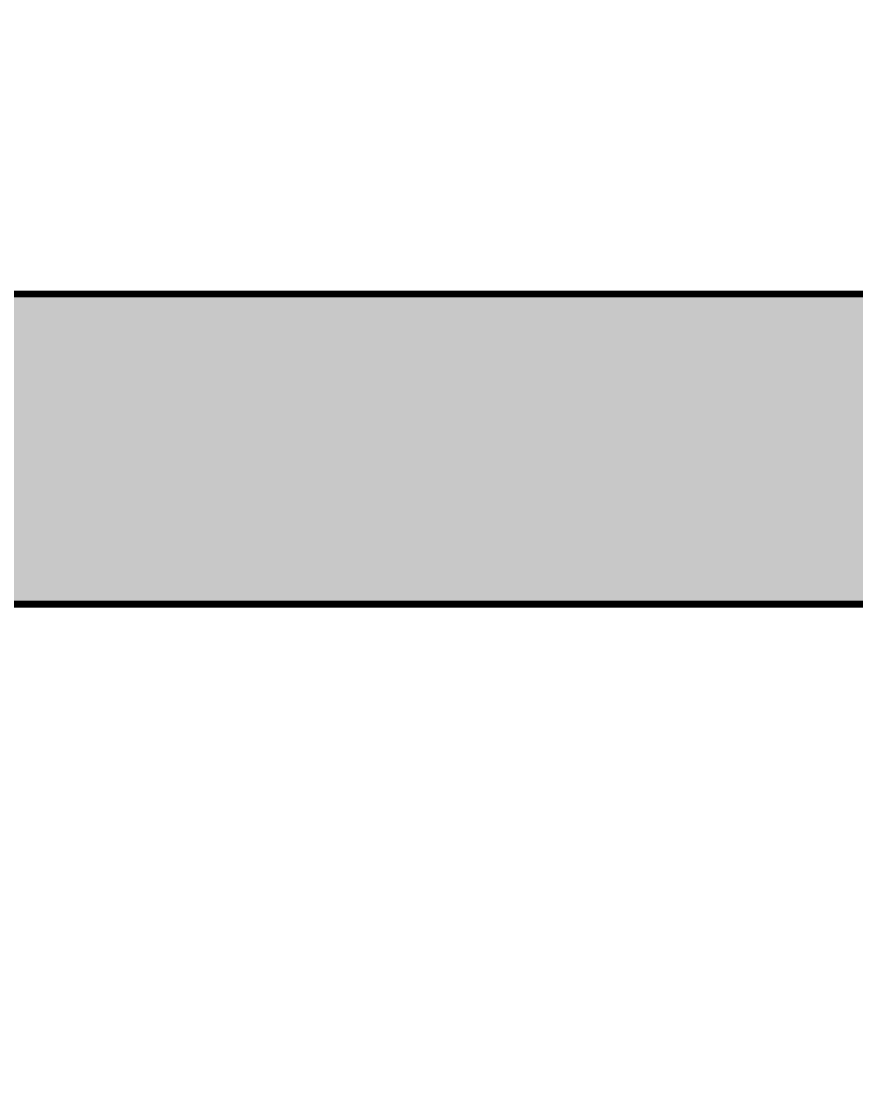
# Model space of a CAD drawing. Header units: millimetres. Extents: x -116965 to 323937, y 291661 to 566926.
# Drawn here: x -44409.3 to -44140.4, y 318482.8 to 318826.2 of the extents above; entities that cross this region are included whole.
import ezdxf

# ---------------------------------------------------------------- set-up
doc = ezdxf.new("R2010")
doc.units = ezdxf.units.MM
doc.header["$PDMODE"] = 35
doc.layers.get('0').update_dxf_attribs({"lineweight": 18})
doc.layers.add('AM_5', color=3, linetype='Continuous', lineweight=25)
doc.layers.add('C00-00-00', color=7, linetype='Continuous')
doc.layers.add('C34-3A-40', color=7, linetype='Continuous', true_color=0x343a40)
doc.layers.add('C62-64-69', color=7, linetype='Continuous', true_color=0x626469)
doc.styles.add('{18b73a54-fa43-428c-adcb-c1c7bbdf2c84}', font='Simplex.shx')
doc.dimstyles.new('kich thuoc$0', dxfattribs={"dimscale": 2, "dimtxt": 20, "dimasz": 16, "dimexe": 15, "dimexo": 10, "dimgap": 5, "dimtad": 1, "dimdec": 0, "dimzin": 0, "dimdsep": 46, "dimtxsty": '{18b73a54-fa43-428c-adcb-c1c7bbdf2c84}', "dimblk": 'OPEN30', "dimcen": 0.09, "dimclrd": 3, "dimclre": 3, "dimclrt": 3, "dimadec": 0, "dimazin": 0, "dimtfac": 1, "dimtdec": 0, "dimtofl": 0, "dimtmove": 0, "dimatfit": 3, "dimldrblk": 'OPEN30', "dimfxl": 1, "dimtolj": 1, "dimtzin": 0, "dimarcsym": 0})

# ---------------------------------------------------------------- blocks, each defined once
blk = doc.blocks.new('_Open30')
at = {"color": 0, "linetype": 'ByBlock', "lineweight": -2}
for p, q in [((-1, 0.268), (0, 0)), ((0, 0), (-1, -0.268)), ((0, 0), (-1, 0))]:
    blk.add_line(p, q, dxfattribs=at)
blk = doc.blocks.new('*D1863')
at = {"layer": 'AM_5', "color": 3, "lineweight": -2, "transparency": 16777216}
for p, q in [((-44532.26, 318758.39), (-44532.26, 319143.32)), ((-44132.26, 318758.39), (-44132.26, 319143.32)), ((-44502.26, 319113.32), (-44162.26, 319113.32))]:
    blk.add_line(p, q, dxfattribs=at)
at = {"layer": 'Defpoints', "color": 0, "lineweight": -3, "transparency": 16777216}
for p in [(-44132.26, 319113.32), (-44532.26, 318738.39), (-44132.26, 318738.39)]:
    blk.add_point(p, dxfattribs=at)
at = {"layer": 'AM_5', "color": 3, "lineweight": -2, "transparency": 16777216, "xscale": 30, "yscale": 30, "zscale": 30, "rotation": 180}
blk.add_blockref('_Open30', (-44532.26, 319113.32), dxfattribs=at)
at = {"layer": 'AM_5', "color": 3, "lineweight": -2, "transparency": 16777216, "xscale": 30, "yscale": 30, "zscale": 30}
blk.add_blockref('_Open30', (-44132.26, 319113.32), dxfattribs=at)
at = {"layer": 'AM_5', "color": 3, "transparency": 16777216, "insert": (-44332.26, 319143.32), "char_height": 40, "attachment_point": 5, "style": '{18b73a54-fa43-428c-adcb-c1c7bbdf2c84}'}
blk.add_mtext('\\A1;400', dxfattribs=at)

msp = doc.modelspace()

# ---------------------------------------------------------------- hatches: boundary and pattern name
at = {"layer": 'C34-3A-40'}
h = msp.add_hatch(color=256, dxfattribs=at)
h.dxf.hatch_style = 2
h.paths.add_polyline_path([(-44532.386032, 318738.443002), (-44132.441867, 318738.443002), (-44132.441867, 318638.456958), (-44532.386032, 318638.456958)])
at = {"layer": 'C62-64-69'}
h = msp.add_hatch(color=256, dxfattribs=at)
h.dxf.hatch_style = 2
h.paths.add_polyline_path([(-44436.399432, 318729.444258), (-44404.403902, 318729.444258), (-44404.403902, 318722.445233), (-44436.399432, 318722.445233)])
h = msp.add_hatch(color=256, dxfattribs=at)
h.dxf.hatch_style = 2
h.paths.add_polyline_path([(-44404.403902, 318729.444258), (-44372.408367, 318729.444258), (-44372.408367, 318722.445233), (-44404.403902, 318722.445233)])
h = msp.add_hatch(color=256, dxfattribs=at)
h.dxf.hatch_style = 2
h.paths.add_polyline_path([(-44404.403902, 318729.444258), (-44372.408367, 318729.444258), (-44372.408367, 318722.445233), (-44404.403902, 318722.445233)])
h = msp.add_hatch(color=256, dxfattribs=at)
h.dxf.hatch_style = 2
h.paths.add_polyline_path([(-44372.408367, 318729.444258), (-44340.412832, 318729.444258), (-44340.412832, 318722.445233), (-44372.408367, 318722.445233)])
h = msp.add_hatch(color=256, dxfattribs=at)
h.dxf.hatch_style = 2
h.paths.add_polyline_path([(-44372.408367, 318729.444258), (-44340.412832, 318729.444258), (-44340.412832, 318722.445233), (-44372.408367, 318722.445233)])
h = msp.add_hatch(color=256, dxfattribs=at)
h.dxf.hatch_style = 2
h.paths.add_polyline_path([(-44340.412832, 318729.444258), (-44308.417302, 318729.444258), (-44308.417302, 318722.445233), (-44340.412832, 318722.445233)])
h = msp.add_hatch(color=256, dxfattribs=at)
h.dxf.hatch_style = 2
h.paths.add_polyline_path([(-44308.417302, 318729.444258), (-44276.421767, 318729.444258), (-44276.421767, 318722.445233), (-44308.417302, 318722.445233)])
h = msp.add_hatch(color=256, dxfattribs=at)
h.dxf.hatch_style = 2
h.paths.add_polyline_path([(-44308.417302, 318729.444258), (-44276.421767, 318729.444258), (-44276.421767, 318722.445233), (-44308.417302, 318722.445233)])
h = msp.add_hatch(color=256, dxfattribs=at)
h.dxf.hatch_style = 2
h.paths.add_polyline_path([(-44276.421767, 318729.444258), (-44244.426232, 318729.444258), (-44244.426232, 318722.445233), (-44276.421767, 318722.445233)])
h = msp.add_hatch(color=256, dxfattribs=at)
h.dxf.hatch_style = 2
h.paths.add_polyline_path([(-44276.421767, 318729.444258), (-44244.426232, 318729.444258), (-44244.426232, 318722.445233), (-44276.421767, 318722.445233)])
h = msp.add_hatch(color=256, dxfattribs=at)
h.dxf.hatch_style = 2
h.paths.add_polyline_path([(-44244.426232, 318729.444258), (-44212.430702, 318729.444258), (-44212.430702, 318722.445233), (-44244.426232, 318722.445233)])
h = msp.add_hatch(color=256, dxfattribs=at)
h.dxf.hatch_style = 2
h.paths.add_polyline_path([(-44244.426232, 318729.444258), (-44212.430702, 318729.444258), (-44212.430702, 318722.445233), (-44244.426232, 318722.445233)])
h = msp.add_hatch(color=256, dxfattribs=at)
h.dxf.hatch_style = 2
h.paths.add_polyline_path([(-44212.430702, 318729.444258), (-44180.435167, 318729.444258), (-44180.435167, 318722.445233), (-44212.430702, 318722.445233)])
h = msp.add_hatch(color=256, dxfattribs=at)
h.dxf.hatch_style = 2
h.paths.add_polyline_path([(-44212.430702, 318729.444258), (-44180.435167, 318729.444258), (-44180.435167, 318722.445233), (-44212.430702, 318722.445233)])
h = msp.add_hatch(color=256, dxfattribs=at)
h.dxf.hatch_style = 2
h.paths.add_polyline_path([(-44180.435167, 318729.444258), (-44148.439632, 318729.444258), (-44148.439632, 318722.445233), (-44180.435167, 318722.445233)])
h = msp.add_hatch(color=256, dxfattribs=at)
h.dxf.hatch_style = 2
h.paths.add_polyline_path([(-44436.399432, 318722.445233), (-44404.403902, 318722.445233), (-44404.403902, 318720.445514), (-44436.399432, 318720.445514)])
h = msp.add_hatch(color=256, dxfattribs=at)
h.dxf.hatch_style = 2
h.paths.add_polyline_path([(-44404.403902, 318722.445233), (-44372.408367, 318722.445233), (-44372.408367, 318720.445514), (-44404.403902, 318720.445514)])
h = msp.add_hatch(color=256, dxfattribs=at)
h.dxf.hatch_style = 2
h.paths.add_polyline_path([(-44404.403902, 318722.445233), (-44372.408367, 318722.445233), (-44372.408367, 318720.445514), (-44404.403902, 318720.445514)])
h = msp.add_hatch(color=256, dxfattribs=at)
h.dxf.hatch_style = 2
h.paths.add_polyline_path([(-44372.408367, 318722.445233), (-44340.412832, 318722.445233), (-44340.412832, 318720.445514), (-44372.408367, 318720.445514)])
h = msp.add_hatch(color=256, dxfattribs=at)
h.dxf.hatch_style = 2
h.paths.add_polyline_path([(-44372.408367, 318722.445233), (-44340.412832, 318722.445233), (-44340.412832, 318720.445514), (-44372.408367, 318720.445514)])
h = msp.add_hatch(color=256, dxfattribs=at)
h.dxf.hatch_style = 2
h.paths.add_polyline_path([(-44340.412832, 318722.445233), (-44308.417302, 318722.445233), (-44308.417302, 318720.445514), (-44340.412832, 318720.445514)])
h = msp.add_hatch(color=256, dxfattribs=at)
h.dxf.hatch_style = 2
h.paths.add_polyline_path([(-44308.417302, 318722.445233), (-44276.421767, 318722.445233), (-44276.421767, 318720.445514), (-44308.417302, 318720.445514)])
h = msp.add_hatch(color=256, dxfattribs=at)
h.dxf.hatch_style = 2
h.paths.add_polyline_path([(-44308.417302, 318722.445233), (-44276.421767, 318722.445233), (-44276.421767, 318720.445514), (-44308.417302, 318720.445514)])
h = msp.add_hatch(color=256, dxfattribs=at)
h.dxf.hatch_style = 2
h.paths.add_polyline_path([(-44276.421767, 318722.445233), (-44244.426232, 318722.445233), (-44244.426232, 318720.445514), (-44276.421767, 318720.445514)])
h = msp.add_hatch(color=256, dxfattribs=at)
h.dxf.hatch_style = 2
h.paths.add_polyline_path([(-44276.421767, 318722.445233), (-44244.426232, 318722.445233), (-44244.426232, 318720.445514), (-44276.421767, 318720.445514)])
h = msp.add_hatch(color=256, dxfattribs=at)
h.dxf.hatch_style = 2
h.paths.add_polyline_path([(-44244.426232, 318722.445233), (-44212.430702, 318722.445233), (-44212.430702, 318720.445514), (-44244.426232, 318720.445514)])
h = msp.add_hatch(color=256, dxfattribs=at)
h.dxf.hatch_style = 2
h.paths.add_polyline_path([(-44244.426232, 318722.445233), (-44212.430702, 318722.445233), (-44212.430702, 318720.445514), (-44244.426232, 318720.445514)])
h = msp.add_hatch(color=256, dxfattribs=at)
h.dxf.hatch_style = 2
h.paths.add_polyline_path([(-44212.430702, 318722.445233), (-44180.435167, 318722.445233), (-44180.435167, 318720.445514), (-44212.430702, 318720.445514)])
h = msp.add_hatch(color=256, dxfattribs=at)
h.dxf.hatch_style = 2
h.paths.add_polyline_path([(-44212.430702, 318722.445233), (-44180.435167, 318722.445233), (-44180.435167, 318720.445514), (-44212.430702, 318720.445514)])
h = msp.add_hatch(color=256, dxfattribs=at)
h.dxf.hatch_style = 2
h.paths.add_polyline_path([(-44180.435167, 318722.445233), (-44148.439632, 318722.445233), (-44148.439632, 318720.445514), (-44180.435167, 318720.445514)])
h = msp.add_hatch(color=256, dxfattribs=at)
h.dxf.hatch_style = 2
h.paths.add_polyline_path([(-44436.399432, 318720.445514), (-44404.403902, 318720.445514), (-44404.403902, 318713.446489), (-44436.399432, 318713.446489)])
h = msp.add_hatch(color=256, dxfattribs=at)
h.dxf.hatch_style = 2
h.paths.add_polyline_path([(-44404.403902, 318720.445514), (-44372.408367, 318720.445514), (-44372.408367, 318713.446489), (-44404.403902, 318713.446489)])
h = msp.add_hatch(color=256, dxfattribs=at)
h.dxf.hatch_style = 2
h.paths.add_polyline_path([(-44404.403902, 318720.445514), (-44372.408367, 318720.445514), (-44372.408367, 318713.446489), (-44404.403902, 318713.446489)])
h = msp.add_hatch(color=256, dxfattribs=at)
h.dxf.hatch_style = 2
h.paths.add_polyline_path([(-44372.408367, 318720.445514), (-44340.412832, 318720.445514), (-44340.412832, 318713.446489), (-44372.408367, 318713.446489)])
h = msp.add_hatch(color=256, dxfattribs=at)
h.dxf.hatch_style = 2
h.paths.add_polyline_path([(-44372.408367, 318720.445514), (-44340.412832, 318720.445514), (-44340.412832, 318713.446489), (-44372.408367, 318713.446489)])
h = msp.add_hatch(color=256, dxfattribs=at)
h.dxf.hatch_style = 2
h.paths.add_polyline_path([(-44340.412832, 318720.445514), (-44308.417302, 318720.445514), (-44308.417302, 318713.446489), (-44340.412832, 318713.446489)])
h = msp.add_hatch(color=256, dxfattribs=at)
h.dxf.hatch_style = 2
h.paths.add_polyline_path([(-44308.417302, 318720.445514), (-44276.421767, 318720.445514), (-44276.421767, 318713.446489), (-44308.417302, 318713.446489)])
h = msp.add_hatch(color=256, dxfattribs=at)
h.dxf.hatch_style = 2
h.paths.add_polyline_path([(-44308.417302, 318720.445514), (-44276.421767, 318720.445514), (-44276.421767, 318713.446489), (-44308.417302, 318713.446489)])
h = msp.add_hatch(color=256, dxfattribs=at)
h.dxf.hatch_style = 2
h.paths.add_polyline_path([(-44276.421767, 318720.445514), (-44244.426232, 318720.445514), (-44244.426232, 318713.446489), (-44276.421767, 318713.446489)])
h = msp.add_hatch(color=256, dxfattribs=at)
h.dxf.hatch_style = 2
h.paths.add_polyline_path([(-44276.421767, 318720.445514), (-44244.426232, 318720.445514), (-44244.426232, 318713.446489), (-44276.421767, 318713.446489)])
h = msp.add_hatch(color=256, dxfattribs=at)
h.dxf.hatch_style = 2
h.paths.add_polyline_path([(-44244.426232, 318720.445514), (-44212.430702, 318720.445514), (-44212.430702, 318713.446489), (-44244.426232, 318713.446489)])
h = msp.add_hatch(color=256, dxfattribs=at)
h.dxf.hatch_style = 2
h.paths.add_polyline_path([(-44244.426232, 318720.445514), (-44212.430702, 318720.445514), (-44212.430702, 318713.446489), (-44244.426232, 318713.446489)])
h = msp.add_hatch(color=256, dxfattribs=at)
h.dxf.hatch_style = 2
h.paths.add_polyline_path([(-44212.430702, 318720.445514), (-44180.435167, 318720.445514), (-44180.435167, 318713.446489), (-44212.430702, 318713.446489)])
h = msp.add_hatch(color=256, dxfattribs=at)
h.dxf.hatch_style = 2
h.paths.add_polyline_path([(-44212.430702, 318720.445514), (-44180.435167, 318720.445514), (-44180.435167, 318713.446489), (-44212.430702, 318713.446489)])
h = msp.add_hatch(color=256, dxfattribs=at)
h.dxf.hatch_style = 2
h.paths.add_polyline_path([(-44180.435167, 318720.445514), (-44148.439632, 318720.445514), (-44148.439632, 318713.446489), (-44180.435167, 318713.446489)])
h = msp.add_hatch(color=256, dxfattribs=at)
h.dxf.hatch_style = 2
h.paths.add_polyline_path([(-44436.399432, 318713.446489), (-44404.403902, 318713.446489), (-44404.403902, 318711.446771), (-44436.399432, 318711.446771)])
h = msp.add_hatch(color=256, dxfattribs=at)
h.dxf.hatch_style = 2
h.paths.add_polyline_path([(-44436.399432, 318711.446771), (-44404.403902, 318711.446771), (-44404.403902, 318704.447745), (-44436.399432, 318704.447745)])
h = msp.add_hatch(color=256, dxfattribs=at)
h.dxf.hatch_style = 2
h.paths.add_polyline_path([(-44404.403902, 318713.446489), (-44372.408367, 318713.446489), (-44372.408367, 318711.446771), (-44404.403902, 318711.446771)])
h = msp.add_hatch(color=256, dxfattribs=at)
h.dxf.hatch_style = 2
h.paths.add_polyline_path([(-44404.403902, 318713.446489), (-44372.408367, 318713.446489), (-44372.408367, 318711.446771), (-44404.403902, 318711.446771)])
h = msp.add_hatch(color=256, dxfattribs=at)
h.dxf.hatch_style = 2
h.paths.add_polyline_path([(-44404.403902, 318711.446771), (-44372.408367, 318711.446771), (-44372.408367, 318704.447745), (-44404.403902, 318704.447745)])
h = msp.add_hatch(color=256, dxfattribs=at)
h.dxf.hatch_style = 2
h.paths.add_polyline_path([(-44404.403902, 318711.446771), (-44372.408367, 318711.446771), (-44372.408367, 318704.447745), (-44404.403902, 318704.447745)])
h = msp.add_hatch(color=256, dxfattribs=at)
h.dxf.hatch_style = 2
h.paths.add_polyline_path([(-44372.408367, 318713.446489), (-44340.412832, 318713.446489), (-44340.412832, 318711.446771), (-44372.408367, 318711.446771)])
h = msp.add_hatch(color=256, dxfattribs=at)
h.dxf.hatch_style = 2
h.paths.add_polyline_path([(-44372.408367, 318713.446489), (-44340.412832, 318713.446489), (-44340.412832, 318711.446771), (-44372.408367, 318711.446771)])
h = msp.add_hatch(color=256, dxfattribs=at)
h.dxf.hatch_style = 2
h.paths.add_polyline_path([(-44372.408367, 318711.446771), (-44340.412832, 318711.446771), (-44340.412832, 318704.447745), (-44372.408367, 318704.447745)])
h = msp.add_hatch(color=256, dxfattribs=at)
h.dxf.hatch_style = 2
h.paths.add_polyline_path([(-44372.408367, 318711.446771), (-44340.412832, 318711.446771), (-44340.412832, 318704.447745), (-44372.408367, 318704.447745)])
h = msp.add_hatch(color=256, dxfattribs=at)
h.dxf.hatch_style = 2
h.paths.add_polyline_path([(-44340.412832, 318713.446489), (-44308.417302, 318713.446489), (-44308.417302, 318711.446771), (-44340.412832, 318711.446771)])
h = msp.add_hatch(color=256, dxfattribs=at)
h.dxf.hatch_style = 2
h.paths.add_polyline_path([(-44340.412832, 318711.446771), (-44308.417302, 318711.446771), (-44308.417302, 318704.447745), (-44340.412832, 318704.447745)])
h = msp.add_hatch(color=256, dxfattribs=at)
h.dxf.hatch_style = 2
h.paths.add_polyline_path([(-44308.417302, 318713.446489), (-44276.421767, 318713.446489), (-44276.421767, 318711.446771), (-44308.417302, 318711.446771)])
h = msp.add_hatch(color=256, dxfattribs=at)
h.dxf.hatch_style = 2
h.paths.add_polyline_path([(-44308.417302, 318713.446489), (-44276.421767, 318713.446489), (-44276.421767, 318711.446771), (-44308.417302, 318711.446771)])
h = msp.add_hatch(color=256, dxfattribs=at)
h.dxf.hatch_style = 2
h.paths.add_polyline_path([(-44308.417302, 318711.446771), (-44276.421767, 318711.446771), (-44276.421767, 318704.447745), (-44308.417302, 318704.447745)])
h = msp.add_hatch(color=256, dxfattribs=at)
h.dxf.hatch_style = 2
h.paths.add_polyline_path([(-44308.417302, 318711.446771), (-44276.421767, 318711.446771), (-44276.421767, 318704.447745), (-44308.417302, 318704.447745)])
h = msp.add_hatch(color=256, dxfattribs=at)
h.dxf.hatch_style = 2
h.paths.add_polyline_path([(-44276.421767, 318713.446489), (-44244.426232, 318713.446489), (-44244.426232, 318711.446771), (-44276.421767, 318711.446771)])
h = msp.add_hatch(color=256, dxfattribs=at)
h.dxf.hatch_style = 2
h.paths.add_polyline_path([(-44276.421767, 318713.446489), (-44244.426232, 318713.446489), (-44244.426232, 318711.446771), (-44276.421767, 318711.446771)])
h = msp.add_hatch(color=256, dxfattribs=at)
h.dxf.hatch_style = 2
h.paths.add_polyline_path([(-44276.421767, 318711.446771), (-44244.426232, 318711.446771), (-44244.426232, 318704.447745), (-44276.421767, 318704.447745)])
h = msp.add_hatch(color=256, dxfattribs=at)
h.dxf.hatch_style = 2
h.paths.add_polyline_path([(-44276.421767, 318711.446771), (-44244.426232, 318711.446771), (-44244.426232, 318704.447745), (-44276.421767, 318704.447745)])
h = msp.add_hatch(color=256, dxfattribs=at)
h.dxf.hatch_style = 2
h.paths.add_polyline_path([(-44244.426232, 318713.446489), (-44212.430702, 318713.446489), (-44212.430702, 318711.446771), (-44244.426232, 318711.446771)])
h = msp.add_hatch(color=256, dxfattribs=at)
h.dxf.hatch_style = 2
h.paths.add_polyline_path([(-44244.426232, 318713.446489), (-44212.430702, 318713.446489), (-44212.430702, 318711.446771), (-44244.426232, 318711.446771)])
h = msp.add_hatch(color=256, dxfattribs=at)
h.dxf.hatch_style = 2
h.paths.add_polyline_path([(-44244.426232, 318711.446771), (-44212.430702, 318711.446771), (-44212.430702, 318704.447745), (-44244.426232, 318704.447745)])
h = msp.add_hatch(color=256, dxfattribs=at)
h.dxf.hatch_style = 2
h.paths.add_polyline_path([(-44244.426232, 318711.446771), (-44212.430702, 318711.446771), (-44212.430702, 318704.447745), (-44244.426232, 318704.447745)])
h = msp.add_hatch(color=256, dxfattribs=at)
h.dxf.hatch_style = 2
h.paths.add_polyline_path([(-44212.430702, 318713.446489), (-44180.435167, 318713.446489), (-44180.435167, 318711.446771), (-44212.430702, 318711.446771)])
h = msp.add_hatch(color=256, dxfattribs=at)
h.dxf.hatch_style = 2
h.paths.add_polyline_path([(-44212.430702, 318713.446489), (-44180.435167, 318713.446489), (-44180.435167, 318711.446771), (-44212.430702, 318711.446771)])
h = msp.add_hatch(color=256, dxfattribs=at)
h.dxf.hatch_style = 2
h.paths.add_polyline_path([(-44212.430702, 318711.446771), (-44180.435167, 318711.446771), (-44180.435167, 318704.447745), (-44212.430702, 318704.447745)])
h = msp.add_hatch(color=256, dxfattribs=at)
h.dxf.hatch_style = 2
h.paths.add_polyline_path([(-44212.430702, 318711.446771), (-44180.435167, 318711.446771), (-44180.435167, 318704.447745), (-44212.430702, 318704.447745)])
h = msp.add_hatch(color=256, dxfattribs=at)
h.dxf.hatch_style = 2
h.paths.add_polyline_path([(-44180.435167, 318713.446489), (-44148.439632, 318713.446489), (-44148.439632, 318711.446771), (-44180.435167, 318711.446771)])
h = msp.add_hatch(color=256, dxfattribs=at)
h.dxf.hatch_style = 2
h.paths.add_polyline_path([(-44180.435167, 318711.446771), (-44148.439632, 318711.446771), (-44148.439632, 318704.447745), (-44180.435167, 318704.447745)])
h = msp.add_hatch(color=256, dxfattribs=at)
h.dxf.hatch_style = 2
h.paths.add_polyline_path([(-44436.399432, 318704.447745), (-44404.403902, 318704.447745), (-44404.403902, 318702.448027), (-44436.399432, 318702.448027)])
h = msp.add_hatch(color=256, dxfattribs=at)
h.dxf.hatch_style = 2
h.paths.add_polyline_path([(-44404.403902, 318704.447745), (-44372.408367, 318704.447745), (-44372.408367, 318702.448027), (-44404.403902, 318702.448027)])
h = msp.add_hatch(color=256, dxfattribs=at)
h.dxf.hatch_style = 2
h.paths.add_polyline_path([(-44404.403902, 318704.447745), (-44372.408367, 318704.447745), (-44372.408367, 318702.448027), (-44404.403902, 318702.448027)])
h = msp.add_hatch(color=256, dxfattribs=at)
h.dxf.hatch_style = 2
h.paths.add_polyline_path([(-44372.408367, 318704.447745), (-44340.412832, 318704.447745), (-44340.412832, 318702.448027), (-44372.408367, 318702.448027)])
h = msp.add_hatch(color=256, dxfattribs=at)
h.dxf.hatch_style = 2
h.paths.add_polyline_path([(-44372.408367, 318704.447745), (-44340.412832, 318704.447745), (-44340.412832, 318702.448027), (-44372.408367, 318702.448027)])
h = msp.add_hatch(color=256, dxfattribs=at)
h.dxf.hatch_style = 2
h.paths.add_polyline_path([(-44340.412832, 318704.447745), (-44308.417302, 318704.447745), (-44308.417302, 318702.448027), (-44340.412832, 318702.448027)])
h = msp.add_hatch(color=256, dxfattribs=at)
h.dxf.hatch_style = 2
h.paths.add_polyline_path([(-44308.417302, 318704.447745), (-44276.421767, 318704.447745), (-44276.421767, 318702.448027), (-44308.417302, 318702.448027)])
h = msp.add_hatch(color=256, dxfattribs=at)
h.dxf.hatch_style = 2
h.paths.add_polyline_path([(-44308.417302, 318704.447745), (-44276.421767, 318704.447745), (-44276.421767, 318702.448027), (-44308.417302, 318702.448027)])
h = msp.add_hatch(color=256, dxfattribs=at)
h.dxf.hatch_style = 2
h.paths.add_polyline_path([(-44276.421767, 318704.447745), (-44244.426232, 318704.447745), (-44244.426232, 318702.448027), (-44276.421767, 318702.448027)])
h = msp.add_hatch(color=256, dxfattribs=at)
h.dxf.hatch_style = 2
h.paths.add_polyline_path([(-44276.421767, 318704.447745), (-44244.426232, 318704.447745), (-44244.426232, 318702.448027), (-44276.421767, 318702.448027)])
h = msp.add_hatch(color=256, dxfattribs=at)
h.dxf.hatch_style = 2
h.paths.add_polyline_path([(-44244.426232, 318704.447745), (-44212.430702, 318704.447745), (-44212.430702, 318702.448027), (-44244.426232, 318702.448027)])
h = msp.add_hatch(color=256, dxfattribs=at)
h.dxf.hatch_style = 2
h.paths.add_polyline_path([(-44244.426232, 318704.447745), (-44212.430702, 318704.447745), (-44212.430702, 318702.448027), (-44244.426232, 318702.448027)])
h = msp.add_hatch(color=256, dxfattribs=at)
h.dxf.hatch_style = 2
h.paths.add_polyline_path([(-44212.430702, 318704.447745), (-44180.435167, 318704.447745), (-44180.435167, 318702.448027), (-44212.430702, 318702.448027)])
h = msp.add_hatch(color=256, dxfattribs=at)
h.dxf.hatch_style = 2
h.paths.add_polyline_path([(-44212.430702, 318704.447745), (-44180.435167, 318704.447745), (-44180.435167, 318702.448027), (-44212.430702, 318702.448027)])
h = msp.add_hatch(color=256, dxfattribs=at)
h.dxf.hatch_style = 2
h.paths.add_polyline_path([(-44180.435167, 318704.447745), (-44148.439632, 318704.447745), (-44148.439632, 318702.448027), (-44180.435167, 318702.448027)])
h = msp.add_hatch(color=256, dxfattribs=at)
h.dxf.hatch_style = 2
h.paths.add_polyline_path([(-44436.399432, 318702.448027), (-44404.403902, 318702.448027), (-44404.403902, 318695.449001), (-44436.399432, 318695.449001)])
h = msp.add_hatch(color=256, dxfattribs=at)
h.dxf.hatch_style = 2
h.paths.add_polyline_path([(-44404.403902, 318702.448027), (-44372.408367, 318702.448027), (-44372.408367, 318695.449001), (-44404.403902, 318695.449001)])
h = msp.add_hatch(color=256, dxfattribs=at)
h.dxf.hatch_style = 2
h.paths.add_polyline_path([(-44404.403902, 318702.448027), (-44372.408367, 318702.448027), (-44372.408367, 318695.449001), (-44404.403902, 318695.449001)])
h = msp.add_hatch(color=256, dxfattribs=at)
h.dxf.hatch_style = 2
h.paths.add_polyline_path([(-44372.408367, 318702.448027), (-44340.412832, 318702.448027), (-44340.412832, 318695.449001), (-44372.408367, 318695.449001)])
h = msp.add_hatch(color=256, dxfattribs=at)
h.dxf.hatch_style = 2
h.paths.add_polyline_path([(-44372.408367, 318702.448027), (-44340.412832, 318702.448027), (-44340.412832, 318695.449001), (-44372.408367, 318695.449001)])
h = msp.add_hatch(color=256, dxfattribs=at)
h.dxf.hatch_style = 2
h.paths.add_polyline_path([(-44340.412832, 318702.448027), (-44308.417302, 318702.448027), (-44308.417302, 318695.449001), (-44340.412832, 318695.449001)])
h = msp.add_hatch(color=256, dxfattribs=at)
h.dxf.hatch_style = 2
h.paths.add_polyline_path([(-44308.417302, 318702.448027), (-44276.421767, 318702.448027), (-44276.421767, 318695.449001), (-44308.417302, 318695.449001)])
h = msp.add_hatch(color=256, dxfattribs=at)
h.dxf.hatch_style = 2
h.paths.add_polyline_path([(-44308.417302, 318702.448027), (-44276.421767, 318702.448027), (-44276.421767, 318695.449001), (-44308.417302, 318695.449001)])
h = msp.add_hatch(color=256, dxfattribs=at)
h.dxf.hatch_style = 2
h.paths.add_polyline_path([(-44276.421767, 318702.448027), (-44244.426232, 318702.448027), (-44244.426232, 318695.449001), (-44276.421767, 318695.449001)])
h = msp.add_hatch(color=256, dxfattribs=at)
h.dxf.hatch_style = 2
h.paths.add_polyline_path([(-44276.421767, 318702.448027), (-44244.426232, 318702.448027), (-44244.426232, 318695.449001), (-44276.421767, 318695.449001)])
h = msp.add_hatch(color=256, dxfattribs=at)
h.dxf.hatch_style = 2
h.paths.add_polyline_path([(-44244.426232, 318702.448027), (-44212.430702, 318702.448027), (-44212.430702, 318695.449001), (-44244.426232, 318695.449001)])
h = msp.add_hatch(color=256, dxfattribs=at)
h.dxf.hatch_style = 2
h.paths.add_polyline_path([(-44244.426232, 318702.448027), (-44212.430702, 318702.448027), (-44212.430702, 318695.449001), (-44244.426232, 318695.449001)])
h = msp.add_hatch(color=256, dxfattribs=at)
h.dxf.hatch_style = 2
h.paths.add_polyline_path([(-44212.430702, 318702.448027), (-44180.435167, 318702.448027), (-44180.435167, 318695.449001), (-44212.430702, 318695.449001)])
h = msp.add_hatch(color=256, dxfattribs=at)
h.dxf.hatch_style = 2
h.paths.add_polyline_path([(-44212.430702, 318702.448027), (-44180.435167, 318702.448027), (-44180.435167, 318695.449001), (-44212.430702, 318695.449001)])
h = msp.add_hatch(color=256, dxfattribs=at)
h.dxf.hatch_style = 2
h.paths.add_polyline_path([(-44180.435167, 318702.448027), (-44148.439632, 318702.448027), (-44148.439632, 318695.449001), (-44180.435167, 318695.449001)])
h = msp.add_hatch(color=256, dxfattribs=at)
h.dxf.hatch_style = 2
h.paths.add_polyline_path([(-44436.399432, 318695.449001), (-44404.403902, 318695.449001), (-44404.403902, 318693.449283), (-44436.399432, 318693.449283)])
h = msp.add_hatch(color=256, dxfattribs=at)
h.dxf.hatch_style = 2
h.paths.add_polyline_path([(-44404.403902, 318695.449001), (-44372.408367, 318695.449001), (-44372.408367, 318693.449283), (-44404.403902, 318693.449283)])
h = msp.add_hatch(color=256, dxfattribs=at)
h.dxf.hatch_style = 2
h.paths.add_polyline_path([(-44404.403902, 318695.449001), (-44372.408367, 318695.449001), (-44372.408367, 318693.449283), (-44404.403902, 318693.449283)])
h = msp.add_hatch(color=256, dxfattribs=at)
h.dxf.hatch_style = 2
h.paths.add_polyline_path([(-44372.408367, 318695.449001), (-44340.412832, 318695.449001), (-44340.412832, 318693.449283), (-44372.408367, 318693.449283)])
h = msp.add_hatch(color=256, dxfattribs=at)
h.dxf.hatch_style = 2
h.paths.add_polyline_path([(-44372.408367, 318695.449001), (-44340.412832, 318695.449001), (-44340.412832, 318693.449283), (-44372.408367, 318693.449283)])
h = msp.add_hatch(color=256, dxfattribs=at)
h.dxf.hatch_style = 2
h.paths.add_polyline_path([(-44340.412832, 318695.449001), (-44308.417302, 318695.449001), (-44308.417302, 318693.449283), (-44340.412832, 318693.449283)])
h = msp.add_hatch(color=256, dxfattribs=at)
h.dxf.hatch_style = 2
h.paths.add_polyline_path([(-44308.417302, 318695.449001), (-44276.421767, 318695.449001), (-44276.421767, 318693.449283), (-44308.417302, 318693.449283)])
h = msp.add_hatch(color=256, dxfattribs=at)
h.dxf.hatch_style = 2
h.paths.add_polyline_path([(-44308.417302, 318695.449001), (-44276.421767, 318695.449001), (-44276.421767, 318693.449283), (-44308.417302, 318693.449283)])
h = msp.add_hatch(color=256, dxfattribs=at)
h.dxf.hatch_style = 2
h.paths.add_polyline_path([(-44276.421767, 318695.449001), (-44244.426232, 318695.449001), (-44244.426232, 318693.449283), (-44276.421767, 318693.449283)])
h = msp.add_hatch(color=256, dxfattribs=at)
h.dxf.hatch_style = 2
h.paths.add_polyline_path([(-44276.421767, 318695.449001), (-44244.426232, 318695.449001), (-44244.426232, 318693.449283), (-44276.421767, 318693.449283)])
h = msp.add_hatch(color=256, dxfattribs=at)
h.dxf.hatch_style = 2
h.paths.add_polyline_path([(-44244.426232, 318695.449001), (-44212.430702, 318695.449001), (-44212.430702, 318693.449283), (-44244.426232, 318693.449283)])
h = msp.add_hatch(color=256, dxfattribs=at)
h.dxf.hatch_style = 2
h.paths.add_polyline_path([(-44244.426232, 318695.449001), (-44212.430702, 318695.449001), (-44212.430702, 318693.449283), (-44244.426232, 318693.449283)])
h = msp.add_hatch(color=256, dxfattribs=at)
h.dxf.hatch_style = 2
h.paths.add_polyline_path([(-44212.430702, 318695.449001), (-44180.435167, 318695.449001), (-44180.435167, 318693.449283), (-44212.430702, 318693.449283)])
h = msp.add_hatch(color=256, dxfattribs=at)
h.dxf.hatch_style = 2
h.paths.add_polyline_path([(-44212.430702, 318695.449001), (-44180.435167, 318695.449001), (-44180.435167, 318693.449283), (-44212.430702, 318693.449283)])
h = msp.add_hatch(color=256, dxfattribs=at)
h.dxf.hatch_style = 2
h.paths.add_polyline_path([(-44180.435167, 318695.449001), (-44148.439632, 318695.449001), (-44148.439632, 318693.449283), (-44180.435167, 318693.449283)])
h = msp.add_hatch(color=256, dxfattribs=at)
h.dxf.hatch_style = 2
h.paths.add_polyline_path([(-44436.399432, 318693.449283), (-44404.403902, 318693.449283), (-44404.403902, 318686.450258), (-44436.399432, 318686.450258)])
h = msp.add_hatch(color=256, dxfattribs=at)
h.dxf.hatch_style = 2
h.paths.add_polyline_path([(-44404.403902, 318693.449283), (-44372.408367, 318693.449283), (-44372.408367, 318686.450258), (-44404.403902, 318686.450258)])
h = msp.add_hatch(color=256, dxfattribs=at)
h.dxf.hatch_style = 2
h.paths.add_polyline_path([(-44404.403902, 318693.449283), (-44372.408367, 318693.449283), (-44372.408367, 318686.450258), (-44404.403902, 318686.450258)])
h = msp.add_hatch(color=256, dxfattribs=at)
h.dxf.hatch_style = 2
h.paths.add_polyline_path([(-44372.408367, 318693.449283), (-44340.412832, 318693.449283), (-44340.412832, 318686.450258), (-44372.408367, 318686.450258)])
h = msp.add_hatch(color=256, dxfattribs=at)
h.dxf.hatch_style = 2
h.paths.add_polyline_path([(-44372.408367, 318693.449283), (-44340.412832, 318693.449283), (-44340.412832, 318686.450258), (-44372.408367, 318686.450258)])
h = msp.add_hatch(color=256, dxfattribs=at)
h.dxf.hatch_style = 2
h.paths.add_polyline_path([(-44340.412832, 318693.449283), (-44308.417302, 318693.449283), (-44308.417302, 318686.450258), (-44340.412832, 318686.450258)])
h = msp.add_hatch(color=256, dxfattribs=at)
h.dxf.hatch_style = 2
h.paths.add_polyline_path([(-44308.417302, 318693.449283), (-44276.421767, 318693.449283), (-44276.421767, 318686.450258), (-44308.417302, 318686.450258)])
h = msp.add_hatch(color=256, dxfattribs=at)
h.dxf.hatch_style = 2
h.paths.add_polyline_path([(-44308.417302, 318693.449283), (-44276.421767, 318693.449283), (-44276.421767, 318686.450258), (-44308.417302, 318686.450258)])
h = msp.add_hatch(color=256, dxfattribs=at)
h.dxf.hatch_style = 2
h.paths.add_polyline_path([(-44276.421767, 318693.449283), (-44244.426232, 318693.449283), (-44244.426232, 318686.450258), (-44276.421767, 318686.450258)])
h = msp.add_hatch(color=256, dxfattribs=at)
h.dxf.hatch_style = 2
h.paths.add_polyline_path([(-44276.421767, 318693.449283), (-44244.426232, 318693.449283), (-44244.426232, 318686.450258), (-44276.421767, 318686.450258)])
h = msp.add_hatch(color=256, dxfattribs=at)
h.dxf.hatch_style = 2
h.paths.add_polyline_path([(-44244.426232, 318693.449283), (-44212.430702, 318693.449283), (-44212.430702, 318686.450258), (-44244.426232, 318686.450258)])
h = msp.add_hatch(color=256, dxfattribs=at)
h.dxf.hatch_style = 2
h.paths.add_polyline_path([(-44244.426232, 318693.449283), (-44212.430702, 318693.449283), (-44212.430702, 318686.450258), (-44244.426232, 318686.450258)])
h = msp.add_hatch(color=256, dxfattribs=at)
h.dxf.hatch_style = 2
h.paths.add_polyline_path([(-44212.430702, 318693.449283), (-44180.435167, 318693.449283), (-44180.435167, 318686.450258), (-44212.430702, 318686.450258)])
h = msp.add_hatch(color=256, dxfattribs=at)
h.dxf.hatch_style = 2
h.paths.add_polyline_path([(-44212.430702, 318693.449283), (-44180.435167, 318693.449283), (-44180.435167, 318686.450258), (-44212.430702, 318686.450258)])
h = msp.add_hatch(color=256, dxfattribs=at)
h.dxf.hatch_style = 2
h.paths.add_polyline_path([(-44180.435167, 318693.449283), (-44148.439632, 318693.449283), (-44148.439632, 318686.450258), (-44180.435167, 318686.450258)])
h = msp.add_hatch(color=256, dxfattribs=at)
h.dxf.hatch_style = 2
h.paths.add_polyline_path([(-44436.399432, 318686.450258), (-44404.403902, 318686.450258), (-44404.403902, 318684.450539), (-44436.399432, 318684.450539)])
h = msp.add_hatch(color=256, dxfattribs=at)
h.dxf.hatch_style = 2
h.paths.add_polyline_path([(-44404.403902, 318686.450258), (-44372.408367, 318686.450258), (-44372.408367, 318684.450539), (-44404.403902, 318684.450539)])
h = msp.add_hatch(color=256, dxfattribs=at)
h.dxf.hatch_style = 2
h.paths.add_polyline_path([(-44404.403902, 318686.450258), (-44372.408367, 318686.450258), (-44372.408367, 318684.450539), (-44404.403902, 318684.450539)])
h = msp.add_hatch(color=256, dxfattribs=at)
h.dxf.hatch_style = 2
h.paths.add_polyline_path([(-44372.408367, 318686.450258), (-44340.412832, 318686.450258), (-44340.412832, 318684.450539), (-44372.408367, 318684.450539)])
h = msp.add_hatch(color=256, dxfattribs=at)
h.dxf.hatch_style = 2
h.paths.add_polyline_path([(-44372.408367, 318686.450258), (-44340.412832, 318686.450258), (-44340.412832, 318684.450539), (-44372.408367, 318684.450539)])
h = msp.add_hatch(color=256, dxfattribs=at)
h.dxf.hatch_style = 2
h.paths.add_polyline_path([(-44340.412832, 318686.450258), (-44308.417302, 318686.450258), (-44308.417302, 318684.450539), (-44340.412832, 318684.450539)])
h = msp.add_hatch(color=256, dxfattribs=at)
h.dxf.hatch_style = 2
h.paths.add_polyline_path([(-44308.417302, 318686.450258), (-44276.421767, 318686.450258), (-44276.421767, 318684.450539), (-44308.417302, 318684.450539)])
h = msp.add_hatch(color=256, dxfattribs=at)
h.dxf.hatch_style = 2
h.paths.add_polyline_path([(-44308.417302, 318686.450258), (-44276.421767, 318686.450258), (-44276.421767, 318684.450539), (-44308.417302, 318684.450539)])
h = msp.add_hatch(color=256, dxfattribs=at)
h.dxf.hatch_style = 2
h.paths.add_polyline_path([(-44276.421767, 318686.450258), (-44244.426232, 318686.450258), (-44244.426232, 318684.450539), (-44276.421767, 318684.450539)])
h = msp.add_hatch(color=256, dxfattribs=at)
h.dxf.hatch_style = 2
h.paths.add_polyline_path([(-44276.421767, 318686.450258), (-44244.426232, 318686.450258), (-44244.426232, 318684.450539), (-44276.421767, 318684.450539)])
h = msp.add_hatch(color=256, dxfattribs=at)
h.dxf.hatch_style = 2
h.paths.add_polyline_path([(-44244.426232, 318686.450258), (-44212.430702, 318686.450258), (-44212.430702, 318684.450539), (-44244.426232, 318684.450539)])
h = msp.add_hatch(color=256, dxfattribs=at)
h.dxf.hatch_style = 2
h.paths.add_polyline_path([(-44244.426232, 318686.450258), (-44212.430702, 318686.450258), (-44212.430702, 318684.450539), (-44244.426232, 318684.450539)])
h = msp.add_hatch(color=256, dxfattribs=at)
h.dxf.hatch_style = 2
h.paths.add_polyline_path([(-44212.430702, 318686.450258), (-44180.435167, 318686.450258), (-44180.435167, 318684.450539), (-44212.430702, 318684.450539)])
h = msp.add_hatch(color=256, dxfattribs=at)
h.dxf.hatch_style = 2
h.paths.add_polyline_path([(-44212.430702, 318686.450258), (-44180.435167, 318686.450258), (-44180.435167, 318684.450539), (-44212.430702, 318684.450539)])
h = msp.add_hatch(color=256, dxfattribs=at)
h.dxf.hatch_style = 2
h.paths.add_polyline_path([(-44180.435167, 318686.450258), (-44148.439632, 318686.450258), (-44148.439632, 318684.450539), (-44180.435167, 318684.450539)])

# ---------------------------------------------------------------- linework, layer by layer
at = {"layer": 'C00-00-00', "lineweight": 211}
msp.add_lwpolyline([(-44532.386032, 318738.443002), (-44132.441867, 318738.443002), (-44132.441867, 318638.456958), (-44532.386032, 318638.456958)], close=True, dxfattribs=at)
at = {"layer": 'C00-00-00', "lineweight": 100}
msp.add_lwpolyline([(-44532.386032, 318638.456958), (-44132.441867, 318638.456958), (-44132.441867, 316638.736127), (-44532.386032, 316638.736127)], close=True, dxfattribs=at)

# ---------------------------------------------------------------- dimensions: what is measured, and where the dimension line sits
at = {"layer": 'AM_5'}
dim = msp.add_linear_dim(base=(-44132.260407, 319113.318354), p1=(-44532.260323, 318738.394522), p2=(-44132.260407, 318738.394522), dimstyle='kich thuoc$0', override={"dimasz": 15, "dimtdec": 4}, dxfattribs=at)
dim.commit()
dim.dimension.update_dxf_attribs({"geometry": '*D1863', "text_midpoint": (-44332.260365, 319143.318354)})

doc.saveas('drawing.dxf')
